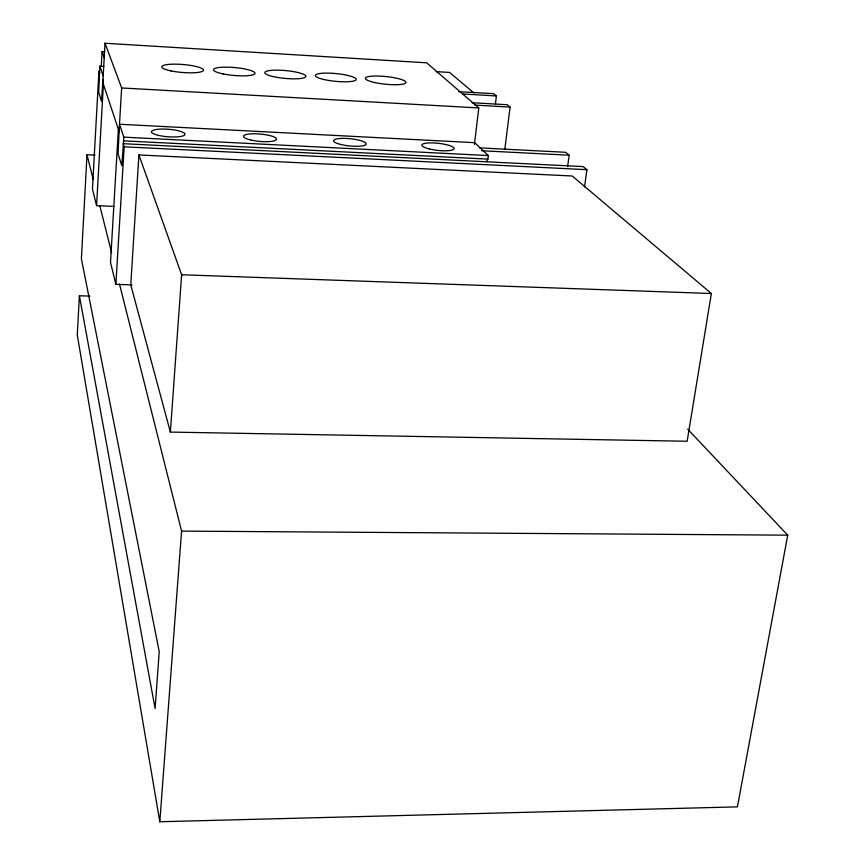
<?xml version="1.0" encoding="UTF-8"?>
<svg xmlns="http://www.w3.org/2000/svg" width="865" height="865" viewBox="0 0 865 865"><rect width="100%" height="100%" fill="white"/><g stroke="black" fill="none" stroke-linecap="round" stroke-linejoin="round"><path stroke-width="1.3" d="M89.852 296.1L79.396 295.765L77.277 335.004L159.809 821.75L737.423 806.861L787.723 535.165L687.686 429.17M95.085 155.149L87.008 154.759L81.397 258.732L159.225 651.583L155.105 708.554L79.396 295.765M103.908 66.4L99.864 66.162L98.664 92.209L101.519 101.27L103 79.256M101.27 66.432L102.102 51.63L104.795 51.792M102.816 82.51L105.022 43.25L426.65 62.81L478.788 107.941L474.431 144.369M114.104 206.411L96.577 205.654L103.389 84.219M118.364 129.339L110.504 262.43L115.878 284.336L132.053 284.888M119.067 131.458L121.651 87.96L105.022 43.25M119.284 127.858L118.073 153.851L121.814 165.723L123.857 137.157L119.5 124.246L474.636 142.682L488.325 155.559L487.892 159.095L486.53 161.733M115.878 284.336L124.16 146.801L123.133 143.698L583.129 166.588L586.924 169.67L584.513 186.927M138.919 154.943L130.756 284.844L170.362 432.078L687.134 441.258L711.376 293.516L572.219 175.995L138.919 154.943L181.628 274.756L170.362 432.078M159.809 821.75L181.574 531.099L119.521 284.131M495.44 103.703L496.391 95.939L493.623 93.68L458.601 91.658M504.782 149.623L510.091 107.098L507.182 104.719L472.117 102.74M567.602 166.675L569.159 155.203L565.591 152.294L479.372 147.872M181.574 531.099L787.723 535.165M181.628 274.756L711.376 293.516M123.857 137.157L488.325 155.559M123.641 140.854L487.892 159.095M124.16 146.801L586.924 169.67M481.621 150.737L569.159 155.203M475.08 105.119L510.091 107.098M121.651 87.96L478.788 107.941M462.656 93.993L496.391 95.939M436.111 71.622L449.584 72.422L473.977 93.02M102.102 51.63L104.33 57.901M99.864 66.162L103.184 76.001M99.713 73.147L98.967 70.908L92.447 188.862L96.577 205.654M102.611 81.861L119.338 132.258M87.008 154.759L93.247 179.585M99.81 205.719L111.639 252.764M340.659 144.455A16.392 3.622 5.7 0 0 366.176 144.152A16.392 3.622 5.7 0 0 342.886 138.378A16.392 3.622 5.7 0 0 340.659 144.455M251.337 140.152A16.586 3.698 5.1 0 0 276.519 139.222A16.586 3.698 5.1 0 0 252.148 133.805A16.586 3.698 5.1 0 0 251.337 140.152M429.462 148.975A16.24 3.546 6.3 0 0 454.147 148.65A16.24 3.546 6.3 0 0 430.413 142.898A16.24 3.546 6.3 0 0 429.462 148.975M158.792 135.448A16.824 3.752 4.4 0 0 184.959 134.551A16.824 3.752 4.4 0 0 160.944 129.101A16.824 3.752 4.4 0 0 158.792 135.448M273.178 76.585A20.641 3.925 5.3 0 0 305.767 76.747A20.641 3.925 5.3 0 0 277.049 70.151A20.641 3.925 5.3 0 0 273.178 76.585M171.043 70.908A20.965 4.001 4.7 0 0 203.491 70.4A20.965 4.001 4.7 0 0 173.378 64.161A20.965 4.001 4.7 0 0 171.043 70.908M223.235 73.947A20.792 3.957 5 0 0 254.991 73.417A20.792 3.957 5 0 0 224.63 67.178A20.792 3.957 5 0 0 223.235 73.947M324.148 79.558A20.511 3.882 5.6 0 0 356.142 79.688A20.511 3.882 5.6 0 0 327.1 73.103A20.511 3.882 5.6 0 0 324.148 79.558M374.534 82.489A20.392 3.838 5.9 0 0 405.945 82.597A20.392 3.838 5.9 0 0 376.589 76.023A20.392 3.838 5.9 0 0 374.534 82.489"/></g></svg>
